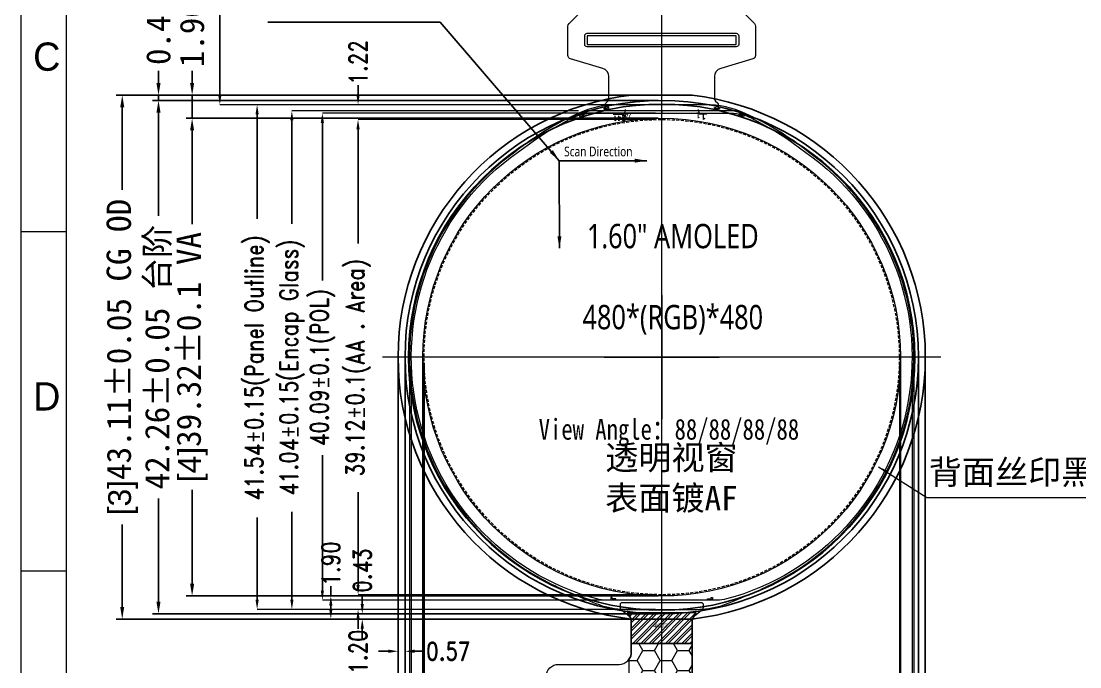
# Model space of a CAD drawing. Header units: millimetres. Extents: x 1134 to 2330, y -9 to 314.
# Drawn here: x 2043.1 to 2130.3, y 190.8 to 244 of the extents above; entities that cross this region are included whole.
import ezdxf
from ezdxf.lldxf.tags import DXFTag

# ---------------------------------------------------------------- set-up
doc = ezdxf.new("R2010")
doc.units = ezdxf.units.MM
doc.linetypes.add('HIDDEN', pattern=[0.375, 0.25, -0.125])
doc.layers.get('0').update_dxf_attribs({"lineweight": 5})
doc.layers.get('Defpoints').update_dxf_attribs({"lineweight": 5})
for name, color, linetype, lineweight in [('COF', 110, 'Continuous', 5), ('DIM', 3, 'Continuous', 5), ('Encap', 210, 'Continuous', 5), ('ITO', 2, 'Continuous', 5), ('POL', 202, 'Continuous', 5), ('TFPC', 50, 'Continuous', 5), ('图框', 7, 'Continuous', 5)]:
    doc.layers.add(name, color=color, linetype=linetype, lineweight=lineweight)
doc.layers.add('COVER LENS', color=6, linetype='Continuous')
doc.layers.add('EMI', color=5, linetype='Continuous')
doc.styles.add('RD', font='ROMAND.shx', dxfattribs={"width": 0.8})
doc.styles.get("Standard").update_dxf_attribs({"font": 'txt', "bigfont": 'gbcbig.shx'})
doc.styles.add('宋体', font='')
doc.styles.add('汉字', font='')
doc.styles.get('宋体').set_extended_font_data('SimSun')
doc.styles.get('汉字').set_extended_font_data('SimSun')
tags = doc.linetypes.add('CENTER', pattern=[0.6, 0.375, -0.075, 0.075, -0.075]).pattern_tags.tags
tags[10:11] = [DXFTag(74, 4), DXFTag(75, 0), DXFTag(340, '0'), DXFTag(46, 1.0), DXFTag(50, 0.0), DXFTag(44, 0.0), DXFTag(45, 0.0)]
tags[8:9] = [DXFTag(74, 4), DXFTag(75, 0), DXFTag(340, '0'), DXFTag(46, 1.0), DXFTag(50, 0.0), DXFTag(44, 0.0), DXFTag(45, 0.0)]
tags[6:7] = [DXFTag(74, 4), DXFTag(75, 0), DXFTag(340, '0'), DXFTag(46, 1.0), DXFTag(50, 0.0), DXFTag(44, 0.0), DXFTag(45, 0.0)]
tags[4:5] = [DXFTag(74, 4), DXFTag(75, 0), DXFTag(340, '0'), DXFTag(46, 1.0), DXFTag(50, 0.0), DXFTag(44, 0.0), DXFTag(45, 0.0)]
doc.dimstyles.new('DIM', dxfattribs={"dimtxt": 1.5, "dimasz": 0.8, "dimexe": 0, "dimexo": 0.5, "dimgap": 0.11, "dimtad": 0, "dimzin": 1, "dimdsep": 46, "dimtxsty": 'RD', "dimcen": 0, "dimclrd": 256, "dimclre": 256, "dimclrt": 256, "dimadec": 0, "dimazin": 0, "dimtm": 1e-09, "dimtfac": 1, "dimtofl": 0, "dimtmove": 0, "dimatfit": 3, "dimfxl": 1, "dimlwe": -1, "dimarcsym": 0})
doc.dimstyles.new('ZY', dxfattribs={"dimtxt": 2, "dimasz": 1, "dimexe": 0.5, "dimexo": 0.3, "dimgap": 0.3, "dimtad": 0, "dimzin": 1, "dimdsep": 46, "dimtxsty": '宋体', "dimcen": 2.5, "dimclrd": 256, "dimclre": 256, "dimclrt": 256, "dimadec": 0, "dimazin": 2, "dimtfac": 1, "dimtmove": 0, "dimatfit": 3, "dimfxl": 1, "dimarcsym": 0})

# ---------------------------------------------------------------- blocks, each defined once
blk = doc.blocks.new('*D219')
at = {"layer": 'Defpoints', "color": 0, "lineweight": 5, "transparency": 16777216}
for p in [(2076.283, 216.339), (2115.403, 216.339), (2076.283, 166.884)]:
    blk.add_point(p, dxfattribs=at)
at = {"layer": 'DIM', "transparency": 16777216}
for p, q in [((2076.283, 215.839), (2076.283, 166.884)), ((2115.403, 215.839), (2115.403, 166.884))]:
    blk.add_line(p, q, dxfattribs=at)
at = {"layer": 'DIM', "lineweight": -2, "transparency": 16777216}
for p, q in [((2077.083, 166.884), (2085.885, 166.884)), ((2114.603, 166.884), (2106.449, 166.884))]:
    blk.add_line(p, q, dxfattribs=at)
at = {"layer": 'DIM', "lineweight": 5, "transparency": 16777216}
for points in [[(2077.083, 167.017), (2077.083, 166.751), (2076.283, 166.884)], [(2114.603, 167.017), (2114.603, 166.751), (2115.403, 166.884)]]:
    blk.add_solid(points, dxfattribs=at)
at = {"layer": 'DIM', "lineweight": 5, "transparency": 16777216, "insert": (2096.167, 166.884), "char_height": 1.5, "attachment_point": 5, "style": 'RD'}
blk.add_mtext('\\A1;39.12±0.1(AA . Area）', dxfattribs=at)
blk = doc.blocks.new('*D220')
at = {"layer": 'Defpoints', "color": 0, "lineweight": 5, "transparency": 16777216}
for p in [(2075.083, 216.339), (2116.603, 216.339), (2075.083, 161.857)]:
    blk.add_point(p, dxfattribs=at)
at = {"layer": 'DIM', "transparency": 16777216}
for p, q in [((2075.083, 215.839), (2075.083, 161.857)), ((2116.603, 215.839), (2116.603, 161.857))]:
    blk.add_line(p, q, dxfattribs=at)
at = {"layer": 'DIM', "lineweight": -2, "transparency": 16777216}
for p, q in [((2075.883, 161.857), (2083.884, 161.857)), ((2115.803, 161.857), (2108.447, 161.857))]:
    blk.add_line(p, q, dxfattribs=at)
at = {"layer": 'DIM', "lineweight": 5, "transparency": 16777216}
for points in [[(2075.883, 161.99), (2075.883, 161.724), (2075.083, 161.857)], [(2115.803, 161.99), (2115.803, 161.724), (2116.603, 161.857)]]:
    blk.add_solid(points, dxfattribs=at)
at = {"layer": 'DIM', "lineweight": 5, "transparency": 16777216, "insert": (2096.166, 161.857), "char_height": 1.5, "attachment_point": 5, "style": 'RD'}
blk.add_mtext('\\A1;41.52±0.15(Panel Outline)', dxfattribs=at)
blk = doc.blocks.new('*D221')
at = {"layer": 'Defpoints', "color": 0, "lineweight": 5, "transparency": 16777216}
for p in [(2075.083, 216.339), (2076.283, 216.339), (2076.283, 166.884)]:
    blk.add_point(p, dxfattribs=at)
at = {"layer": 'DIM', "transparency": 16777216}
for p, q in [((2075.083, 215.839), (2075.083, 166.884)), ((2076.283, 215.839), (2076.283, 166.884))]:
    blk.add_line(p, q, dxfattribs=at)
at = {"layer": 'DIM', "lineweight": -2, "transparency": 16777216}
for p, q in [((2074.283, 166.884), (2073.483, 166.884)), ((2077.083, 166.884), (2077.883, 166.884))]:
    blk.add_line(p, q, dxfattribs=at)
at = {"layer": 'DIM', "lineweight": 5, "transparency": 16777216}
for points in [[(2074.283, 167.017), (2074.283, 166.751), (2075.083, 166.884)], [(2077.083, 167.017), (2077.083, 166.751), (2076.283, 166.884)]]:
    blk.add_solid(points, dxfattribs=at)
at = {"layer": 'DIM', "lineweight": 5, "transparency": 16777216, "insert": (2071.602, 166.884), "char_height": 1.5, "attachment_point": 5, "style": 'RD'}
blk.add_mtext('1.20', dxfattribs=at)
blk = doc.blocks.new('*D222')
at = {"layer": 'Defpoints', "color": 0, "lineweight": 5, "transparency": 16777216}
for p in [(2075.233, 216.339), (2116.453, 216.339), (2075.233, 164.269)]:
    blk.add_point(p, dxfattribs=at)
at = {"layer": 'DIM', "transparency": 16777216}
for p, q in [((2075.233, 215.839), (2075.233, 164.269)), ((2116.453, 215.839), (2116.453, 164.269))]:
    blk.add_line(p, q, dxfattribs=at)
at = {"layer": 'DIM', "lineweight": -2, "transparency": 16777216}
for p, q in [((2076.033, 164.269), (2089.122, 164.269)), ((2115.653, 164.269), (2103.513, 164.269))]:
    blk.add_line(p, q, dxfattribs=at)
at = {"layer": 'DIM', "lineweight": 5, "transparency": 16777216}
for points in [[(2076.033, 164.402), (2076.033, 164.136), (2075.233, 164.269)], [(2115.653, 164.402), (2115.653, 164.136), (2116.453, 164.269)]]:
    blk.add_solid(points, dxfattribs=at)
at = {"layer": 'DIM', "lineweight": 5, "transparency": 16777216, "insert": (2096.317, 164.269), "char_height": 1.5, "attachment_point": 5, "style": 'RD'}
blk.add_mtext('\\A1;41.22±0.1(POL)', dxfattribs=at)
blk = doc.blocks.new('*D223')
at = {"layer": 'Defpoints', "color": 0, "lineweight": 5, "transparency": 16777216}
for p in [(2059.471, 277.499), (2099.891, 277.499), (2095.849, 237.119)]:
    blk.add_point(p, dxfattribs=at)
at = {"layer": 'DIM', "transparency": 16777216}
for p, q in [((2099.391, 277.499), (2059.471, 277.499)), ((2095.349, 237.119), (2059.471, 237.119))]:
    blk.add_line(p, q, dxfattribs=at)
at = {"layer": 'DIM', "lineweight": -2, "transparency": 16777216}
for p, q in [((2059.471, 276.699), (2059.471, 261.369)), ((2059.471, 237.919), (2059.471, 251.949))]:
    blk.add_line(p, q, dxfattribs=at)
at = {"layer": 'DIM', "lineweight": 5, "transparency": 16777216}
for points in [[(2059.338, 276.699), (2059.605, 276.699), (2059.471, 277.499)], [(2059.338, 237.919), (2059.605, 237.919), (2059.471, 237.119)]]:
    blk.add_solid(points, dxfattribs=at)
at = {"layer": 'DIM', "lineweight": 5, "transparency": 16777216, "insert": (2059.471, 256.659), "char_height": 1.5, "attachment_point": 5, "rotation": 90, "style": 'RD'}
blk.add_mtext('\\A1;40.38±0.5', dxfattribs=at)
blk = doc.blocks.new('*D231')
at = {"layer": 'Defpoints', "color": 0, "lineweight": 5, "transparency": 16777216}
for p in [(2095.843, 237.119), (2062.54, 195.579), (2095.843, 195.579)]:
    blk.add_point(p, dxfattribs=at)
at = {"layer": 'DIM', "transparency": 16777216}
for p, q in [((2095.343, 237.119), (2062.54, 237.119)), ((2095.343, 195.579), (2062.54, 195.579))]:
    blk.add_line(p, q, dxfattribs=at)
at = {"layer": 'DIM', "lineweight": -2, "transparency": 16777216}
for p, q in [((2062.54, 236.319), (2062.54, 227.71)), ((2062.54, 196.379), (2062.54, 203.147))]:
    blk.add_line(p, q, dxfattribs=at)
at = {"layer": 'DIM', "lineweight": 5, "transparency": 16777216}
for points in [[(2062.406, 236.319), (2062.673, 236.319), (2062.54, 237.119)], [(2062.406, 196.379), (2062.673, 196.379), (2062.54, 195.579)]]:
    blk.add_solid(points, dxfattribs=at)
at = {"layer": 'DIM', "lineweight": 5, "transparency": 16777216, "insert": (2062.54, 215.428), "char_height": 1.5, "attachment_point": 5, "rotation": 90, "style": 'RD'}
blk.add_mtext('\\A1;41.54±0.15(Panel Outline)', dxfattribs=at)
blk = doc.blocks.new('*D232')
at = {"layer": 'Defpoints', "color": 0, "lineweight": 5, "transparency": 16777216}
for p in [(2065.4, 236.619), (2089.49, 236.619), (2095.843, 195.579)]:
    blk.add_point(p, dxfattribs=at)
at = {"layer": 'DIM', "transparency": 16777216}
for p, q in [((2088.99, 236.619), (2065.4, 236.619)), ((2095.343, 195.579), (2065.4, 195.579))]:
    blk.add_line(p, q, dxfattribs=at)
at = {"layer": 'DIM', "lineweight": -2, "transparency": 16777216}
for p, q in [((2065.4, 235.819), (2065.4, 227.313)), ((2065.4, 196.379), (2065.4, 203.607))]:
    blk.add_line(p, q, dxfattribs=at)
at = {"layer": 'DIM', "lineweight": 5, "transparency": 16777216}
for points in [[(2065.267, 235.819), (2065.534, 235.819), (2065.4, 236.619)], [(2065.267, 196.379), (2065.534, 196.379), (2065.4, 195.579)]]:
    blk.add_solid(points, dxfattribs=at)
at = {"layer": 'DIM', "lineweight": 5, "transparency": 16777216, "insert": (2065.4, 215.46), "char_height": 1.5, "attachment_point": 5, "rotation": 90, "style": 'RD'}
blk.add_mtext('\\A1;41.04±0.15(Encap Glass)', dxfattribs=at)
blk = doc.blocks.new('*D233')
at = {"layer": 'Defpoints', "color": 0, "lineweight": 5, "transparency": 16777216}
for p in [(2095.843, 196.779), (2070.848, 195.579), (2095.843, 195.579)]:
    blk.add_point(p, dxfattribs=at)
at = {"layer": 'DIM', "lineweight": -2, "transparency": 16777216}
for p, q in [((2070.848, 197.579), (2070.848, 198.379)), ((2070.848, 194.779), (2070.848, 193.979))]:
    blk.add_line(p, q, dxfattribs=at)
at = {"layer": 'DIM', "transparency": 16777216}
for p, q in [((2095.343, 196.779), (2070.848, 196.779)), ((2095.343, 195.579), (2070.848, 195.579))]:
    blk.add_line(p, q, dxfattribs=at)
at = {"layer": 'DIM', "lineweight": 5, "transparency": 16777216}
for points in [[(2070.715, 197.579), (2070.982, 197.579), (2070.848, 196.779)], [(2070.715, 194.779), (2070.982, 194.779), (2070.848, 195.579)]]:
    blk.add_solid(points, dxfattribs=at)
at = {"layer": 'DIM', "lineweight": 5, "transparency": 16777216, "insert": (2070.848, 192.097), "char_height": 1.5, "attachment_point": 5, "rotation": 90, "style": 'RD'}
blk.add_mtext('1.20', dxfattribs=at)
blk = doc.blocks.new('*D234')
at = {"layer": 'Defpoints', "color": 0, "lineweight": 5, "transparency": 16777216}
for p in [(2070.848, 235.899), (2095.843, 235.899), (2095.843, 196.779)]:
    blk.add_point(p, dxfattribs=at)
at = {"layer": 'DIM', "transparency": 16777216}
for p, q in [((2095.343, 235.899), (2070.848, 235.899)), ((2095.343, 196.779), (2070.848, 196.779))]:
    blk.add_line(p, q, dxfattribs=at)
at = {"layer": 'DIM', "lineweight": -2, "transparency": 16777216}
for p, q in [((2070.848, 235.099), (2070.848, 225.684)), ((2070.848, 197.579), (2070.848, 205.236))]:
    blk.add_line(p, q, dxfattribs=at)
at = {"layer": 'DIM', "lineweight": 5, "transparency": 16777216}
for points in [[(2070.715, 235.099), (2070.982, 235.099), (2070.848, 235.899)], [(2070.715, 197.579), (2070.982, 197.579), (2070.848, 196.779)]]:
    blk.add_solid(points, dxfattribs=at)
at = {"layer": 'DIM', "lineweight": 5, "transparency": 16777216, "insert": (2070.848, 215.46), "char_height": 1.5, "attachment_point": 5, "rotation": 90, "style": 'RD'}
blk.add_mtext('\\A1;39.12±0.1(AA . Area)', dxfattribs=at)
blk = doc.blocks.new('*D235')
at = {"layer": 'Defpoints', "color": 0, "lineweight": 5, "transparency": 16777216}
for p in [(2067.91, 236.419), (2095.843, 236.419), (2095.843, 196.329)]:
    blk.add_point(p, dxfattribs=at)
at = {"layer": 'DIM', "transparency": 16777216}
for p, q in [((2095.343, 236.419), (2067.91, 236.419)), ((2095.343, 196.329), (2067.91, 196.329))]:
    blk.add_line(p, q, dxfattribs=at)
at = {"layer": 'DIM', "lineweight": -2, "transparency": 16777216}
for p, q in [((2067.91, 235.619), (2067.91, 222.656)), ((2067.91, 197.129), (2067.91, 208.264))]:
    blk.add_line(p, q, dxfattribs=at)
at = {"layer": 'DIM', "lineweight": 5, "transparency": 16777216}
for points in [[(2067.777, 235.619), (2068.043, 235.619), (2067.91, 236.419)], [(2067.777, 197.129), (2068.043, 197.129), (2067.91, 196.329)]]:
    blk.add_solid(points, dxfattribs=at)
at = {"layer": 'DIM', "lineweight": 5, "transparency": 16777216, "insert": (2067.91, 215.46), "char_height": 1.5, "attachment_point": 5, "rotation": 90, "style": 'RD'}
blk.add_mtext('\\A1;40.09±0.1(POL)', dxfattribs=at)
blk = doc.blocks.new('*D236')
at = {"layer": 'Defpoints', "color": 0, "lineweight": 5, "transparency": 16777216}
for p in [(2070.848, 237.119), (2095.843, 237.119), (2095.843, 235.899)]:
    blk.add_point(p, dxfattribs=at)
at = {"layer": 'DIM', "lineweight": -2, "transparency": 16777216}
for p, q in [((2070.848, 237.919), (2070.848, 238.719)), ((2070.848, 235.099), (2070.848, 234.299))]:
    blk.add_line(p, q, dxfattribs=at)
at = {"layer": 'DIM', "transparency": 16777216}
for p, q in [((2095.343, 237.119), (2070.848, 237.119)), ((2095.343, 235.899), (2070.848, 235.899))]:
    blk.add_line(p, q, dxfattribs=at)
at = {"layer": 'DIM', "lineweight": 5, "transparency": 16777216}
for points in [[(2070.715, 237.919), (2070.982, 237.919), (2070.848, 237.119)], [(2070.715, 235.099), (2070.982, 235.099), (2070.848, 235.899)]]:
    blk.add_solid(points, dxfattribs=at)
at = {"layer": 'DIM', "lineweight": 5, "transparency": 16777216, "insert": (2070.848, 240.6), "char_height": 1.5, "attachment_point": 5, "rotation": 90, "style": 'RD'}
blk.add_mtext('1.22', dxfattribs=at)
blk = doc.blocks.new('R160GAM-012-S100-CVL-V02-A')
at = {"layer": 'COVER LENS'}
blk.add_lwpolyline([(1834.473, 216.839, 0.890724), (1834.473, 259.95), (1829.473, 259.95, 0.890724), (1829.473, 216.839)], format="xyb", close=True, dxfattribs=at)
for radius in [21.13, 20.83]:
    blk.add_circle((1831.973, 238.395), radius, dxfattribs=at)
at = {"layer": 'COVER LENS', "color": 1, "lineweight": 5}
blk.add_circle((1831.973, 238.395), 19.66, dxfattribs=at)
at = {"layer": 'Encap', "color": 1, "linetype": 'CENTER', "lineweight": 5}
blk.add_lwpolyline([(1831.973, 243.494), (1831.973, 233.295)], dxfattribs=at)
at = {"layer": 'Encap', "color": 1, "linetype": 'CENTER', "lineweight": 5, "ltscale": 0.5}
blk.add_lwpolyline([(1827.235, 238.395), (1836.712, 238.395)], dxfattribs=at)
blk = doc.blocks.new('*D252')
at = {"layer": 'Defpoints', "color": 0, "lineweight": 5, "transparency": 16777216}
for p in [(2095.843, 235.999), (2057.191, 196.679), (2095.843, 196.679)]:
    blk.add_point(p, dxfattribs=at)
at = {"layer": 'DIM', "lineweight": -2, "transparency": 16777216}
for p, q in [((2095.543, 235.999), (2056.691, 235.999)), ((2057.191, 234.999), (2057.191, 227.274)), ((2057.191, 197.679), (2057.191, 205.403)), ((2095.543, 196.679), (2056.691, 196.679))]:
    blk.add_line(p, q, dxfattribs=at)
at = {"layer": 'DIM', "lineweight": 5, "transparency": 16777216}
for points in [[(2057.024, 234.999), (2057.357, 234.999), (2057.191, 235.999)], [(2057.024, 197.679), (2057.357, 197.679), (2057.191, 196.679)]]:
    blk.add_solid(points, dxfattribs=at)
at = {"layer": 'DIM', "transparency": 16777216, "insert": (2057.191, 216.339), "char_height": 2, "attachment_point": 5, "rotation": 90, "style": '宋体'}
blk.add_mtext('{\\fArial|b0|i0|c0|p34;\\H0.9375x;\\C1;[4]\\fSimSun|b0|i0|c134|p2;\\H1.0667x;\\C256;39.32%%P0.1 VA}', dxfattribs=at)
blk = doc.blocks.new('*D253')
at = {"layer": 'Defpoints', "color": 0, "lineweight": 5, "transparency": 16777216}
for p in [(2094.24, 237.894), (2051.439, 194.783), (2094.06, 194.783)]:
    blk.add_point(p, dxfattribs=at)
at = {"layer": 'DIM', "lineweight": -2, "transparency": 16777216}
for p, q in [((2093.94, 237.894), (2050.939, 237.894)), ((2051.439, 236.894), (2051.439, 230.113)), ((2051.439, 195.783), (2051.439, 202.565)), ((2093.76, 194.783), (2050.939, 194.783))]:
    blk.add_line(p, q, dxfattribs=at)
at = {"layer": 'DIM', "lineweight": 5, "transparency": 16777216}
for points in [[(2051.272, 236.894), (2051.605, 236.894), (2051.439, 237.894)], [(2051.272, 195.783), (2051.605, 195.783), (2051.439, 194.783)]]:
    blk.add_solid(points, dxfattribs=at)
at = {"layer": 'DIM', "transparency": 16777216, "insert": (2051.439, 216.339), "char_height": 2, "attachment_point": 5, "rotation": 90, "style": '宋体'}
blk.add_mtext('{\\fArial|b0|i0|c0|p34;\\H0.9375x;\\C1;[3]\\A0;\\fSimSun|b0|i0|c134|p2;\\H1.0667x;\\C256;43.11%%P0.05 CG OD}', dxfattribs=at)
blk = doc.blocks.new('*D254')
at = {"layer": 'Defpoints', "color": 0, "lineweight": 5, "transparency": 16777216}
for p in [(2057.191, 237.894), (2094.24, 237.894), (2095.843, 235.999)]:
    blk.add_point(p, dxfattribs=at)
at = {"layer": 'DIM', "lineweight": -2, "transparency": 16777216}
for p, q in [((2057.191, 238.894), (2057.191, 239.894)), ((2093.94, 237.894), (2056.691, 237.894)), ((2057.191, 235.999), (2057.191, 237.894)), ((2095.543, 235.999), (2056.691, 235.999)), ((2057.191, 234.999), (2057.191, 233.999))]:
    blk.add_line(p, q, dxfattribs=at)
at = {"layer": 'DIM', "lineweight": 5, "transparency": 16777216}
for points in [[(2057.024, 238.894), (2057.357, 238.894), (2057.191, 237.894)], [(2057.024, 234.999), (2057.357, 234.999), (2057.191, 235.999)]]:
    blk.add_solid(points, dxfattribs=at)
at = {"layer": 'DIM', "transparency": 16777216, "insert": (2057.191, 246.323), "char_height": 2, "attachment_point": 5, "rotation": 90, "style": '宋体'}
blk.add_mtext('\\A1;1.90±0.1', dxfattribs=at)
blk = doc.blocks.new('*D255')
at = {"layer": 'Defpoints', "color": 0, "lineweight": 5, "transparency": 16777216}
for p in [(2076.183, 216.339), (2115.503, 216.339), (2115.503, 159.931)]:
    blk.add_point(p, dxfattribs=at)
at = {"layer": 'DIM', "lineweight": -2, "transparency": 16777216}
for p, q in [((2076.183, 216.039), (2076.183, 159.431)), ((2115.503, 216.039), (2115.503, 159.431)), ((2077.183, 159.931), (2084.908, 159.931)), ((2114.503, 159.931), (2106.779, 159.931))]:
    blk.add_line(p, q, dxfattribs=at)
at = {"layer": 'DIM', "lineweight": 5, "transparency": 16777216}
for points in [[(2077.183, 160.098), (2077.183, 159.765), (2076.183, 159.931)], [(2114.503, 160.098), (2114.503, 159.765), (2115.503, 159.931)]]:
    blk.add_solid(points, dxfattribs=at)
at = {"layer": 'DIM', "transparency": 16777216, "insert": (2095.843, 159.931), "char_height": 2, "attachment_point": 5, "style": '宋体'}
blk.add_mtext('{\\fArial|b0|i0|c0|p34;\\H0.9375x;\\C1;[2]\\fSimSun|b0|i0|c134|p2;\\H1.0667x;\\C256;39.32%%P0.1 VA}', dxfattribs=at)
blk = doc.blocks.new('*D256')
at = {"layer": 'Defpoints', "color": 0, "lineweight": 5, "transparency": 16777216}
for p in [(2074.143, 216.339), (2117.543, 216.339), (2117.543, 153.235)]:
    blk.add_point(p, dxfattribs=at)
at = {"layer": 'DIM', "lineweight": -2, "transparency": 16777216}
for p, q in [((2074.143, 216.039), (2074.143, 152.735)), ((2117.543, 216.039), (2117.543, 152.735)), ((2075.143, 153.235), (2082.07, 153.235)), ((2116.543, 153.235), (2109.617, 153.235))]:
    blk.add_line(p, q, dxfattribs=at)
at = {"layer": 'DIM', "lineweight": 5, "transparency": 16777216}
for points in [[(2075.143, 153.402), (2075.143, 153.068), (2074.143, 153.235)], [(2116.543, 153.402), (2116.543, 153.068), (2117.543, 153.235)]]:
    blk.add_solid(points, dxfattribs=at)
at = {"layer": 'DIM', "transparency": 16777216, "insert": (2095.843, 153.235), "char_height": 2, "attachment_point": 5, "style": '宋体'}
blk.add_mtext('{\\fArial|b0|i0|c0|p34;\\H0.9375x;\\C1;[1]\\A0;\\fSimSun|b0|i0|c134|p2;\\H1.0667x;\\C256;43.40%%P0.05 CG OD}', dxfattribs=at)
blk = doc.blocks.new('*D257')
at = {"layer": 'Defpoints', "color": 0, "lineweight": 5, "transparency": 16777216}
for p in [(2115.503, 216.339), (2117.543, 216.339), (2117.543, 159.931)]:
    blk.add_point(p, dxfattribs=at)
at = {"layer": 'DIM', "lineweight": -2, "transparency": 16777216}
for p, q in [((2115.503, 216.039), (2115.503, 159.431)), ((2117.543, 216.039), (2117.543, 159.431)), ((2114.503, 159.931), (2113.503, 159.931)), ((2115.503, 159.931), (2117.543, 159.931)), ((2118.543, 159.931), (2119.543, 159.931))]:
    blk.add_line(p, q, dxfattribs=at)
at = {"layer": 'DIM', "lineweight": 5, "transparency": 16777216}
for points in [[(2114.503, 160.098), (2114.503, 159.765), (2115.503, 159.931)], [(2118.543, 160.098), (2118.543, 159.765), (2117.543, 159.931)]]:
    blk.add_solid(points, dxfattribs=at)
at = {"layer": 'DIM', "transparency": 16777216, "insert": (2126.061, 159.931), "char_height": 2, "attachment_point": 5, "style": '宋体'}
blk.add_mtext('\\A1;2.04±0.1', dxfattribs=at)
blk = doc.blocks.new('*D258')
at = {"layer": 'Defpoints', "color": 0, "lineweight": 5, "transparency": 16777216}
for p in [(2074.713, 216.339), (2116.973, 216.339), (2116.973, 156.701)]:
    blk.add_point(p, dxfattribs=at)
at = {"layer": 'DIM', "lineweight": -2, "transparency": 16777216}
for p, q in [((2074.713, 216.039), (2074.713, 156.201)), ((2116.973, 216.039), (2116.973, 156.201)), ((2075.713, 156.701), (2084.214, 156.701)), ((2115.973, 156.701), (2107.473, 156.701))]:
    blk.add_line(p, q, dxfattribs=at)
at = {"layer": 'DIM', "lineweight": 5, "transparency": 16777216}
for points in [[(2075.713, 156.868), (2075.713, 156.534), (2074.713, 156.701)], [(2115.973, 156.868), (2115.973, 156.534), (2116.973, 156.701)]]:
    blk.add_solid(points, dxfattribs=at)
at = {"layer": 'DIM', "transparency": 16777216, "insert": (2095.843, 156.701), "char_height": 2, "attachment_point": 5, "style": '宋体'}
blk.add_mtext('\\A1;42.26±0.05 台阶', dxfattribs=at)
blk = doc.blocks.new('*D259')
at = {"layer": 'Defpoints', "color": 0, "lineweight": 5, "transparency": 16777216}
for p in [(2054.422, 237.469), (2095.843, 237.469), (2095.843, 195.209)]:
    blk.add_point(p, dxfattribs=at)
at = {"layer": 'DIM', "lineweight": -2, "transparency": 16777216}
for p, q in [((2095.543, 237.469), (2053.922, 237.469)), ((2054.422, 236.469), (2054.422, 227.968)), ((2054.422, 196.209), (2054.422, 204.709)), ((2095.543, 195.209), (2053.922, 195.209))]:
    blk.add_line(p, q, dxfattribs=at)
at = {"layer": 'DIM', "lineweight": 5, "transparency": 16777216}
for points in [[(2054.255, 236.469), (2054.589, 236.469), (2054.422, 237.469)], [(2054.255, 196.209), (2054.589, 196.209), (2054.422, 195.209)]]:
    blk.add_solid(points, dxfattribs=at)
at = {"layer": 'DIM', "transparency": 16777216, "insert": (2054.422, 216.339), "char_height": 2, "attachment_point": 5, "rotation": 90, "style": '宋体'}
blk.add_mtext('\\A1;42.26±0.05 台阶', dxfattribs=at)
blk = doc.blocks.new('*D260')
at = {"layer": 'Defpoints', "color": 0, "lineweight": 5, "transparency": 16777216}
for p in [(2116.973, 216.339), (2117.543, 216.339), (2117.543, 156.701)]:
    blk.add_point(p, dxfattribs=at)
at = {"layer": 'DIM', "lineweight": -2, "transparency": 16777216}
for p, q in [((2116.973, 216.039), (2116.973, 156.201)), ((2117.543, 216.039), (2117.543, 156.201)), ((2115.973, 156.701), (2114.973, 156.701)), ((2116.973, 156.701), (2117.543, 156.701)), ((2118.543, 156.701), (2119.543, 156.701))]:
    blk.add_line(p, q, dxfattribs=at)
at = {"layer": 'DIM', "lineweight": 5, "transparency": 16777216}
for points in [[(2115.973, 156.868), (2115.973, 156.534), (2116.973, 156.701)], [(2118.543, 156.868), (2118.543, 156.534), (2117.543, 156.701)]]:
    blk.add_solid(points, dxfattribs=at)
at = {"layer": 'DIM', "transparency": 16777216, "insert": (2126.838, 156.701), "char_height": 2, "attachment_point": 5, "style": '宋体'}
blk.add_mtext('\\A1;0.57±0.05', dxfattribs=at)
blk = doc.blocks.new('*D261')
at = {"layer": 'Defpoints', "color": 0, "lineweight": 5, "transparency": 16777216}
for p in [(2054.422, 237.894), (2094.24, 237.894), (2095.843, 237.469)]:
    blk.add_point(p, dxfattribs=at)
at = {"layer": 'DIM', "lineweight": -2, "transparency": 16777216}
for p, q in [((2054.422, 238.894), (2054.422, 239.894)), ((2093.94, 237.894), (2053.922, 237.894)), ((2095.543, 237.469), (2053.922, 237.469)), ((2054.422, 237.469), (2054.422, 237.894)), ((2054.422, 236.469), (2054.422, 235.469))]:
    blk.add_line(p, q, dxfattribs=at)
at = {"layer": 'DIM', "lineweight": 5, "transparency": 16777216}
for points in [[(2054.255, 238.894), (2054.589, 238.894), (2054.422, 237.894)], [(2054.255, 236.469), (2054.589, 236.469), (2054.422, 237.469)]]:
    blk.add_solid(points, dxfattribs=at)
at = {"layer": 'DIM', "transparency": 16777216, "insert": (2054.422, 247.189), "char_height": 2, "attachment_point": 5, "rotation": 90, "style": '宋体'}
blk.add_mtext('\\A1;0.43±0.05', dxfattribs=at)
blk = doc.blocks.new('*D262')
at = {"layer": 'Defpoints', "color": 0, "lineweight": 5, "transparency": 16777216}
for p in [(2068.61, 196.679), (2095.843, 196.679), (2094.463, 194.783)]:
    blk.add_point(p, dxfattribs=at)
at = {"layer": 'DIM', "lineweight": -2, "transparency": 16777216}
for p, q in [((2068.61, 196.679), (2068.61, 197.479)), ((2068.61, 195.583), (2068.61, 195.879))]:
    blk.add_line(p, q, dxfattribs=at)
at = {"layer": 'DIM', "transparency": 16777216}
for p, q in [((2095.343, 196.679), (2068.61, 196.679)), ((2093.963, 194.783), (2068.61, 194.783))]:
    blk.add_line(p, q, dxfattribs=at)
at = {"layer": 'DIM', "lineweight": 5, "transparency": 16777216}
for points in [[(2068.477, 195.879), (2068.743, 195.879), (2068.61, 196.679)], [(2068.477, 195.583), (2068.743, 195.583), (2068.61, 194.783)]]:
    blk.add_solid(points, dxfattribs=at)
at = {"layer": 'DIM', "lineweight": 5, "transparency": 16777216, "insert": (2068.61, 199.36), "char_height": 1.5, "attachment_point": 5, "rotation": 90, "style": 'RD'}
blk.add_mtext('1.90', dxfattribs=at)
blk = doc.blocks.new('*D263')
at = {"layer": 'Defpoints', "color": 0, "lineweight": 5, "transparency": 16777216}
for p in [(2071.195, 195.209), (2095.843, 195.209), (2095.383, 194.783)]:
    blk.add_point(p, dxfattribs=at)
at = {"layer": 'DIM', "lineweight": -2, "transparency": 16777216}
for p, q in [((2071.195, 196.009), (2071.195, 196.809)), ((2071.195, 193.983), (2071.195, 193.183))]:
    blk.add_line(p, q, dxfattribs=at)
at = {"layer": 'DIM', "transparency": 16777216}
for p, q in [((2095.343, 195.209), (2071.195, 195.209)), ((2094.883, 194.783), (2071.195, 194.783))]:
    blk.add_line(p, q, dxfattribs=at)
at = {"layer": 'DIM', "lineweight": 5, "transparency": 16777216}
for points in [[(2071.061, 196.009), (2071.328, 196.009), (2071.195, 195.209)], [(2071.061, 193.983), (2071.328, 193.983), (2071.195, 194.783)]]:
    blk.add_solid(points, dxfattribs=at)
at = {"layer": 'DIM', "lineweight": 5, "transparency": 16777216, "insert": (2071.195, 198.776), "char_height": 1.5, "attachment_point": 5, "rotation": 90, "style": 'RD'}
blk.add_mtext('0.43', dxfattribs=at)
blk = doc.blocks.new('*D264')
at = {"layer": 'Defpoints', "color": 0, "lineweight": 5, "transparency": 16777216}
for p in [(2074.143, 216.339), (2076.183, 216.339), (2076.183, 189.12)]:
    blk.add_point(p, dxfattribs=at)
at = {"layer": 'DIM', "transparency": 16777216}
for p, q in [((2074.143, 215.839), (2074.143, 189.12)), ((2076.183, 215.839), (2076.183, 189.12))]:
    blk.add_line(p, q, dxfattribs=at)
at = {"layer": 'DIM', "lineweight": -2, "transparency": 16777216}
for p, q in [((2074.943, 189.12), (2075.383, 189.12)), ((2076.183, 189.12), (2076.983, 189.12))]:
    blk.add_line(p, q, dxfattribs=at)
at = {"layer": 'DIM', "lineweight": 5, "transparency": 16777216}
for points in [[(2074.943, 189.253), (2074.943, 188.986), (2074.143, 189.12)], [(2075.383, 189.253), (2075.383, 188.986), (2076.183, 189.12)]]:
    blk.add_solid(points, dxfattribs=at)
at = {"layer": 'DIM', "lineweight": 5, "transparency": 16777216, "insert": (2078.979, 189.12), "char_height": 1.5, "attachment_point": 5, "style": 'RD'}
blk.add_mtext('2.04', dxfattribs=at)
blk = doc.blocks.new('*D265')
at = {"layer": 'Defpoints', "color": 0, "lineweight": 5, "transparency": 16777216}
for p in [(2074.143, 216.339), (2074.713, 216.339), (2074.713, 192.129)]:
    blk.add_point(p, dxfattribs=at)
at = {"layer": 'DIM', "transparency": 16777216}
for p, q in [((2074.143, 215.839), (2074.143, 192.129)), ((2074.713, 215.839), (2074.713, 192.129))]:
    blk.add_line(p, q, dxfattribs=at)
at = {"layer": 'DIM', "lineweight": -2, "transparency": 16777216}
for p, q in [((2073.343, 192.129), (2072.543, 192.129)), ((2075.513, 192.129), (2076.313, 192.129))]:
    blk.add_line(p, q, dxfattribs=at)
at = {"layer": 'DIM', "lineweight": 5, "transparency": 16777216}
for points in [[(2073.343, 192.263), (2073.343, 191.996), (2074.143, 192.129)], [(2075.513, 192.263), (2075.513, 191.996), (2074.713, 192.129)]]:
    blk.add_solid(points, dxfattribs=at)
at = {"layer": 'DIM', "lineweight": 5, "transparency": 16777216, "insert": (2078.28, 192.129), "char_height": 1.5, "attachment_point": 5, "style": 'RD'}
blk.add_mtext('0.57', dxfattribs=at)

msp = doc.modelspace()

# ---------------------------------------------------------------- hatches: boundary and pattern name
at = {"lineweight": 5}
h = msp.add_hatch(dxfattribs=at)
h.set_pattern_fill('ANSI32', color=251, scale=0.05)
h.set_pattern_definition([(45, (581.25087, 0), (-0.3367596, 0.3367596), []), (45, (581.47537, 0), (-0.3367596, 0.3367596), [])])
edge = h.paths.add_edge_path()
edge.add_line((2093.343, 192.779), (2098.343, 192.779))
edge.add_line((2098.343, 192.779), (2098.343, 194.515))
edge.add_arc((2099.343, 194.515), 1, 135, 180, ccw=False)
edge.add_line((2098.636, 195.222), (2098.693, 195.279))
edge.add_line((2098.693, 195.279), (2092.993, 195.279))
edge.add_line((2092.993, 195.279), (2093.05, 195.222))
edge.add_arc((2092.343, 194.515), 1, 0, 45, ccw=False)
edge.add_line((2093.343, 194.515), (2093.343, 192.779))
at = {"layer": 'EMI', "lineweight": 5}
h = msp.add_hatch(dxfattribs=at)
h.set_pattern_fill('HONEY', color=5, scale=0.3)
h.set_pattern_definition([(0, (581.2509, 0), (1.42875, 0.824889), [0.9525, -1.905]), (120, (581.2509, 0), (-1.42874983, 0.8248893), [0.9525, -1.905]), (60, (581.2509, 0), (1.7e-07, 1.6497783), [-1.905, 0.9525])])
h.paths.add_polyline_path([(2098.343, 192.779), (2093.343, 192.779), (2093.343, 192.05, -0.162567), (2093.143, 191.449), (2093.143, 184.05), (2093.343, 184.05, -0.414214), (2095.343, 182.05), (2095.343, 176.419, 0.414214), (2102.343, 169.419), (2104.963, 169.419), (2104.963, 172.419), (2102.343, 172.419, -0.414214), (2098.343, 176.419)])

# ---------------------------------------------------------------- linework, layer by layer
at = {"color": 251, "lineweight": 5}
msp.add_lwpolyline([(2093.343, 192.779), (2098.343, 192.779), (2098.343, 194.515, -0.198912), (2098.636, 195.222), (2098.693, 195.279), (2092.993, 195.279), (2093.05, 195.222, -0.198912), (2093.343, 194.515)], format="xyb", close=True, dxfattribs=at)
at = {"layer": 'COF', "color": 4}
msp.add_lwpolyline([(2101.786, 245.483), (2103.47, 243.799, -0.198912), (2103.558, 243.587), (2103.558, 241.168, -0.333417), (2103.342, 240.88), (2100.697, 240.109, 0.333417), (2100.193, 239.437), (2100.193, 237.57, 0.226485), (2100.268, 237.415), (2100.429, 237.284, -0.226485), (2100.503, 237.129), (2100.503, 236.819, -0.414214), (2100.303, 236.619), (2091.283, 236.619, -0.414214), (2091.183, 236.719), (2091.183, 237.129, -0.226485), (2091.258, 237.284), (2091.419, 237.415, 0.226485), (2091.493, 237.57), (2091.493, 239.437, 0.333417), (2090.989, 240.109), (2088.344, 240.88, -0.333417), (2088.128, 241.168), (2088.128, 243.587, -0.198912), (2088.216, 243.799), (2089.9, 245.483, 0.198912)], format="xyb", dxfattribs=at)
at = {"layer": 'COF', "color": 6}
msp.add_lwpolyline([(2089.706, 241.88, -0.414214), (2089.506, 242.08), (2089.506, 242.794, -0.414214), (2089.706, 242.994), (2101.98, 242.994, -0.414214), (2102.18, 242.794), (2102.18, 242.08, -0.414214), (2101.98, 241.88)], format="xyb", close=True, dxfattribs=at)
at = {"layer": 'COF', "color": 1}
msp.add_lwpolyline([(2101.98, 242.08), (2101.98, 242.794), (2089.706, 242.794), (2089.706, 242.08)], close=True, dxfattribs=at)
at = {"layer": 'EMI', "color": 5, "lineweight": 5}
msp.add_lwpolyline([(2102.343, 169.419), (2104.963, 169.419), (2104.963, 172.419), (2102.343, 172.419, -0.414214), (2098.343, 176.419), (2098.343, 192.779), (2093.343, 192.779), (2093.343, 192.05, -0.162567), (2093.143, 191.449), (2093.143, 184.05)], format="xyb", dxfattribs=at)
at = {"layer": 'ITO', "color": 1, "linetype": 'CENTER', "lineweight": 0, "ltscale": 3}
for points in [[(2095.843, 186.336), (2095.843, 246.342)], [(2118.83, 216.339), (2072.856, 216.339)]]:
    msp.add_lwpolyline(points, dxfattribs=at)
at = {"layer": 'ITO', "lineweight": 5}
msp.add_lwpolyline([(2083.753, 233.215, 0.568636), (2086.78, 197.662, 0.02781), (2090.949, 195.867, 0.063513), (2093.007, 195.579), (2098.68, 195.579, 0.063513), (2100.737, 195.867, 0.02781), (2104.906, 197.662, 0.568636), (2107.934, 233.215, 0.061335), (2102.721, 236.403, 0.106989), (2099.412, 237.119), (2092.274, 237.119, 0.106989), (2088.966, 236.403, 0.061335)], format="xyb", close=True, dxfattribs=at)
for points in [[(2089.101, 236.12), (2089.472, 236.27), (2089.427, 236.381), (2089.056, 236.231)], [(2091.493, 236.739), (2091.493, 236.889), (2091.393, 236.889), (2091.393, 236.839), (2091.093, 236.839), (2091.093, 236.739)], [(2100.193, 236.739), (2100.193, 236.889), (2100.293, 236.889), (2100.293, 236.839), (2100.593, 236.839), (2100.593, 236.739)], [(2102.586, 236.12), (2102.215, 236.27), (2102.26, 236.381), (2102.631, 236.231)], [(2091.668, 196.554), (2091.668, 196.454), (2091.668, 196.354), (2092.068, 196.354), (2092.068, 196.454), (2091.768, 196.454), (2091.768, 196.554)], [(2100.018, 196.554), (2100.018, 196.454), (2100.018, 196.354), (2099.618, 196.354), (2099.618, 196.454), (2099.918, 196.454), (2099.918, 196.554)]]:
    msp.add_lwpolyline(points, close=True, dxfattribs=at)
for points in [[(2102.196, 236.619), (2089.49, 236.619)], [(2092.843, 236.719), (2092.747, 236.306), (2091.836, 236.306)], [(2098.843, 236.719), (2098.94, 236.371), (2098.94, 236.371), (2099.555, 236.371)]]:
    msp.add_lwpolyline(points, dxfattribs=at)
at = {"layer": 'ITO', "color": 1, "linetype": 'HIDDEN', "lineweight": 5}
msp.add_circle((2095.843, 216.339), 19.56, dxfattribs=at)
at = {"layer": 'POL', "lineweight": 5}
msp.add_lwpolyline([(2083.973, 233.187), (2085.557, 234.335), (2086.369, 234.868), (2088.231, 235.91, -0.128204), (2090.184, 236.419), (2101.502, 236.419, -0.128204), (2103.455, 235.91), (2105.317, 234.868), (2106.13, 234.335), (2107.714, 233.187, -0.63605), (2101.177, 196.431, -0.065541), (2100.401, 196.329), (2091.286, 196.329, -0.065541), (2090.509, 196.431, -0.63605), (2083.973, 233.187)], format="xyb", dxfattribs=at)
msp.add_lwpolyline([(2095.843, 236.619), (2095.843, 236.419)], dxfattribs=at)
at = {"layer": 'TFPC', "lineweight": 5}
msp.add_lwpolyline([(2086.343, 190.05, -0.414214), (2087.343, 191.05), (2092.343, 191.05, 0.414214), (2093.343, 192.05), (2093.343, 194.63, 0.230577), (2093.152, 195.024), (2092.558, 195.488, -0.230577), (2092.443, 195.724), (2092.443, 196.029, -0.414214), (2092.543, 196.129), (2099.143, 196.129, -0.414214), (2099.243, 196.029), (2099.243, 195.724, -0.230577), (2099.128, 195.488), (2098.535, 195.024, 0.230577), (2098.343, 194.63), (2098.343, 176.419, 0.414214)], format="xyb", dxfattribs=at)
at = {"layer": '图框', "color": 7, "linetype": 'ByBlock', "lineweight": 5, "ltscale": 0.55}
for p, q in [((2046.844, 114.939), (2046.844, 310.478)), ((2043.119, 226.675), (2046.844, 226.675)), ((2043.119, 198.741), (2046.844, 198.741))]:
    msp.add_line(p, q, dxfattribs=at)
msp.add_lwpolyline([(2043.119, 314.203), (2329.87, 314.203), (2329.87, 111.214), (2043.119, 111.214)], close=True, dxfattribs=at)

# ---------------------------------------------------------------- block references
at = {"layer": 'DIM', "lineweight": 5}
msp.add_blockref('R160GAM-012-S100-CVL-V02-A', (263.87, -22.056), dxfattribs=at)

# ---------------------------------------------------------------- texts
at = {"color": 152, "ltscale": 0.2, "true_color": 0x2776bb, "insert": (2096.756, 222.747), "char_height": 2, "width": 22.55847, "attachment_point": 5, "style": 'RD'}
msp.add_mtext('{\\fMicrosoft YaHei|b0|i0|c134|p34;\\C1;1.60" AMOLED\\P\\P480*(R\\C3;G\\C5;B\\C1;)*480}', dxfattribs=at)
at = {"color": 1, "lineweight": 5, "insert": (2085.716, 211.258), "char_height": 1.712501, "width": 23.90017, "attachment_point": 1, "style": 'RD'}
msp.add_mtext('{\\fSimSun|b0|i0|c0|p2;View Angle\\fSimSun|b0|i0|c134|p2;：\\fSimSun|b0|i0|c0|p2;8\\fSimSun|b0|i0|c134|p2;8\\fSimSun|b0|i0|c0|p2;/8\\fSimSun|b0|i0|c134|p2;8\\fSimSun|b0|i0|c0|p2;/8\\fSimSun|b0|i0|c134|p2;8\\fSimSun|b0|i0|c0|p2;/8\\fSimSun|b0|i0|c134|p2;8}', dxfattribs=at)
at = {"color": 251, "lineweight": 5, "insert": (2095.123, 194.381), "char_height": 0.3, "width": 4.48888, "attachment_point": 1, "style": '汉字'}
msp.add_mtext('{\\fMicrosoft YaHei|b0|i0|c134|p34;单层区}', dxfattribs=at)
at = {"layer": 'COF', "color": 1, "lineweight": 5, "char_height": 0.5, "width": 8.36066, "attachment_point": 3, "rotation": 180, "style": 'RD'}
for s, insert in [('{\\fSimSun|b0|i0|c134|p2;241}', (2092.459, 235.983)), ('{\\fSimSun|b0|i0|c134|p2;1}', (2098.691, 235.983))]:
    msp.add_mtext(s, dxfattribs=dict(at, insert=insert))
at = {"layer": 'DIM', "lineweight": 5, "char_height": 2}
for s, insert, width, attachment_point in [('{\\fSimSun|b0|i0|c134|p2;透明视窗\\P表面镀AF}', (2091.19, 209.076), 17.06617, 1), ('{\\fSimSun|b0|i0|c134|p2;背面丝印黑色}', (2126.004, 206.762), 33.76189, 5)]:
    msp.add_mtext(s, dxfattribs=dict(at, insert=insert, width=width, attachment_point=attachment_point))
at = {"layer": 'Encap', "color": 1, "lineweight": 5, "insert": (2087.812, 233.665), "char_height": 0.8, "width": 6.03825, "attachment_point": 1, "style": 'RD'}
msp.add_mtext('{\\fMicrosoft YaHei|b0|i0|c134|p34;Scan Direction}', dxfattribs=at)
at = {"layer": 'ITO', "lineweight": 5}
for s, height, p in [('241', 0.4009, (2092.883, 236.195)), ('1', 0.401, (2099.486, 236.298))]:
    msp.add_text(s, height=height, rotation=180, dxfattribs=at).set_placement(p)
at = {"layer": '图框', "color": 7, "linetype": 'ByBlock', "lineweight": 5, "ltscale": 0.55, "char_height": 2.32786, "width": 3.96258, "attachment_point": 7}
for s, insert in [('{\\f\uffd0ￂﾼﾚￃ\ufff7\ufff3w|b0|i0|c134|p54;C}', (2044.101, 239.876)), ('{\\f\uffd0ￂﾼﾚￃ\ufff7\ufff3w|b0|i0|c134|p54;D}', (2044.101, 211.946))]:
    msp.add_mtext(s, dxfattribs=dict(at, insert=insert))

# ---------------------------------------------------------------- dimensions: what is measured, and where the dimension line sits
at = {"layer": 'DIM', "lineweight": 5}
for base, p1, p2, angle, override, picture, middle in [((2059.471, 277.499), (2095.849, 237.119), (2099.891, 277.499), 270, {"dimtxt": 1.5, "dimgap": 0.11, "dimtol": 1, "dimlim": 0, "dimtp": 0.5, "dimtm": 0.5, "dimtfac": 1, "dimtdec": 3, "dimfxl": 0.8, "dimtolj": 1, "dimarcsym": 1}, '*D223', (2059.471, 256.659)), ((2076.283, 166.884), (2075.083, 216.339), (2076.283, 216.339), 180, {"dimtxt": 1.5, "dimfxl": 0.8, "dimarcsym": 1}, '*D221', (2071.602, 166.884)), ((2070.848, 195.579), (2095.843, 196.779), (2095.843, 195.579), 270, {"dimtxt": 1.5, "dimfxl": 0.8, "dimarcsym": 1}, '*D233', (2070.848, 192.097))]:
    dim = msp.add_linear_dim(base=base, p1=p1, p2=p2, angle=angle, dimstyle='DIM', override=override, dxfattribs=at)
    dim.commit()
    dim.dimension.update_dxf_attribs({"geometry": picture, "text_midpoint": middle, "dimtype": 160})
at = {"layer": 'DIM'}
for base, p1, override, picture, middle in [((2054.422, 237.8943), (2095.8433, 237.4688), {"dimtol": 1, "dimtp": 0.05, "dimtm": 0.05, "dimtdec": 3, "dimtolj": 1}, '*D261', (2054.422, 247.1887)), ((2057.1906, 237.8943), (2095.8433, 235.9988), {"dimtol": 1, "dimtp": 0.1, "dimtm": 0.1, "dimtdec": 3, "dimtolj": 1}, '*D254', (2057.1906, 246.3228))]:
    dim = msp.add_linear_dim(base=base, p1=p1, p2=(2094.2401, 237.8943), angle=90, dimstyle='ZY', override=override, dxfattribs=at)
    dim.commit()
    dim.dimension.update_dxf_attribs({"geometry": picture, "text_midpoint": middle})
at = {"layer": 'DIM', "lineweight": 5}
for base, p1, p2, angle, override, picture, middle in [((2070.848, 237.119), (2095.843, 235.899), (2095.843, 237.119), 270, {"dimtxt": 1.5, "dimfxl": 0.8, "dimarcsym": 1}, '*D236', (2070.848, 240.6)), ((2068.61, 196.679), (2094.463, 194.783), (2095.843, 196.679), 90, {"dimfxl": 1.25}, '*D262', (2068.61, 199.36)), ((2071.195, 195.209), (2095.383, 194.783), (2095.843, 195.209), 90, {"dimfxl": 1.25}, '*D263', (2071.195, 198.776))]:
    dim = msp.add_linear_dim(base=base, p1=p1, p2=p2, angle=angle, dimstyle='DIM', override=override, dxfattribs=at)
    dim.commit()
    dim.dimension.update_dxf_attribs({"geometry": picture, "text_midpoint": middle})
at = {"layer": 'DIM'}
dim = msp.add_linear_dim(base=(2051.439, 194.783), p1=(2094.24, 237.894), p2=(2094.06, 194.783), angle=90, text='{\\fArial|b0|i0|c0|p34;\\H0.9375x;\\C1;[3]\\A0;\\fSimSun|b0|i0|c134|p2;\\H1.0667x;\\C256;<>%%P0.05 CG OD}', dimstyle='ZY', dxfattribs=at)
dim.commit()
dim.dimension.update_dxf_attribs({"geometry": '*D253', "text_midpoint": (2051.439, 216.339)})
dim = msp.add_linear_dim(base=(2054.422, 237.469), p1=(2095.843, 195.209), p2=(2095.843, 237.469), angle=90, text='<> 台阶', dimstyle='ZY', override={"dimgap": 0.3, "dimtol": 1, "dimlim": 0, "dimtp": 0.05, "dimtm": 0.05, "dimtfac": 1, "dimtdec": 3, "dimtolj": 1}, dxfattribs=at)
dim.commit()
dim.dimension.update_dxf_attribs({"geometry": '*D259', "text_midpoint": (2054.422, 216.339)})
at = {"layer": 'DIM', "lineweight": 5}
for base, p1, p2, angle, text, override, picture, middle in [((2062.54, 195.579), (2095.843, 237.119), (2095.843, 195.579), 270, '<>(Panel Outline)', {"dimtxt": 1.5, "dimtol": 1, "dimtp": 0.15, "dimtm": 0.15, "dimtdec": 3, "dimfxl": 0.8, "dimtolj": 1, "dimarcsym": 1}, '*D231', (2062.54, 215.428)), ((2065.4, 236.619), (2095.843, 195.579), (2089.49, 236.619), 270, '<>(Encap Glass)', {"dimtxt": 1.5, "dimtol": 1, "dimtp": 0.15, "dimtm": 0.15, "dimtdec": 3, "dimfxl": 0.8, "dimtolj": 1, "dimarcsym": 1}, '*D232', (2065.4, 215.46)), ((2067.91, 236.419), (2095.843, 196.329), (2095.843, 236.419), 270, '<>(POL)', {"dimtxt": 1.5, "dimtol": 1, "dimtp": 0.1, "dimtm": 0.1, "dimtdec": 3, "dimfxl": 0.8, "dimtolj": 1, "dimarcsym": 1}, '*D235', (2067.91, 215.46)), ((2070.848, 235.899), (2095.843, 196.779), (2095.843, 235.899), 270, '<>(AA . Area)', {"dimtxt": 1.5, "dimtol": 1, "dimtp": 0.1, "dimtm": 0.1, "dimtdec": 3, "dimfxl": 0.8, "dimtolj": 1, "dimarcsym": 1}, '*D234', (2070.848, 215.46)), ((2075.083, 161.857), (2116.603, 216.339), (2075.083, 216.339), 180, '<>(Panel Outline)', {"dimtxt": 1.5, "dimtol": 1, "dimtp": 0.15, "dimtm": 0.15, "dimtdec": 3, "dimfxl": 0.8, "dimtolj": 1, "dimarcsym": 1}, '*D220', (2096.166, 161.857)), ((2075.233, 164.269), (2116.453, 216.339), (2075.233, 216.339), 180, '<>(POL)', {"dimtxt": 1.5, "dimtol": 1, "dimtp": 0.1, "dimtm": 0.1, "dimtdec": 3, "dimfxl": 0.8, "dimtolj": 1, "dimarcsym": 1}, '*D222', (2096.317, 164.269)), ((2076.283, 166.884), (2115.403, 216.339), (2076.283, 216.339), 180, '<>(AA . Area）', {"dimtxt": 1.5, "dimtol": 1, "dimtp": 0.1, "dimtm": 0.1, "dimtdec": 3, "dimfxl": 0.8, "dimtolj": 1, "dimarcsym": 1}, '*D219', (2096.167, 166.884))]:
    dim = msp.add_linear_dim(base=base, p1=p1, p2=p2, angle=angle, text=text, dimstyle='DIM', override=override, dxfattribs=at)
    dim.commit()
    dim.dimension.update_dxf_attribs({"geometry": picture, "text_midpoint": middle, "dimtype": 160})
at = {"layer": 'DIM'}
dim = msp.add_linear_dim(base=(2057.191, 196.679), p1=(2095.843, 235.999), p2=(2095.843, 196.679), angle=90, text='{\\fArial|b0|i0|c0|p34;\\H0.9375x;\\C1;[4]\\fSimSun|b0|i0|c134|p2;\\H1.0667x;\\C256;<>%%P0.1 VA}', dimstyle='ZY', dxfattribs=at)
dim.commit()
dim.dimension.update_dxf_attribs({"geometry": '*D252', "text_midpoint": (2057.191, 216.339), "dimtype": 160})
at = {"layer": 'DIM', "lineweight": 5}
for base, p2, picture, middle in [((2074.713, 192.129), (2074.713, 216.339), '*D265', (2078.28, 192.129)), ((2076.183, 189.12), (2076.183, 216.339), '*D264', (2078.979, 189.12))]:
    dim = msp.add_linear_dim(base=base, p1=(2074.143, 216.339), p2=p2, dimstyle='DIM', override={"dimfxl": 1.25}, dxfattribs=at)
    dim.commit()
    dim.dimension.update_dxf_attribs({"geometry": picture, "text_midpoint": middle})
at = {"layer": 'DIM'}
for base, p1, p2, text, picture, middle in [((2117.543, 153.235), (2074.143, 216.339), (2117.543, 216.339), '{\\fArial|b0|i0|c0|p34;\\H0.9375x;\\C1;[1]\\A0;\\fSimSun|b0|i0|c134|p2;\\H1.0667x;\\C256;<>%%P0.05 CG OD}', '*D256', (2095.843, 153.235)), ((2115.503, 159.931), (2076.183, 216.339), (2115.503, 216.339), '{\\fArial|b0|i0|c0|p34;\\H0.9375x;\\C1;[2]\\fSimSun|b0|i0|c134|p2;\\H1.0667x;\\C256;<>%%P0.1 VA}', '*D255', (2095.843, 159.931))]:
    dim = msp.add_linear_dim(base=base, p1=p1, p2=p2, text=text, dimstyle='ZY', dxfattribs=at)
    dim.commit()
    dim.dimension.update_dxf_attribs({"geometry": picture, "text_midpoint": middle})
dim = msp.add_linear_dim(base=(2116.973, 156.701), p1=(2074.713, 216.339), p2=(2116.973, 216.339), text='<> 台阶', dimstyle='ZY', override={"dimtol": 1, "dimtp": 0.05, "dimtm": 0.05, "dimtdec": 3, "dimtolj": 1}, dxfattribs=at)
dim.commit()
dim.dimension.update_dxf_attribs({"geometry": '*D258', "text_midpoint": (2095.843, 156.701)})
for base, p1, override, picture, middle in [((2117.543, 159.931), (2115.503, 216.339), {"dimgap": 0.3, "dimtol": 1, "dimlim": 0, "dimtp": 0.1, "dimtm": 0.1, "dimtfac": 1, "dimtdec": 3, "dimtolj": 1}, '*D257', (2126.061, 159.931)), ((2117.543, 156.701), (2116.973, 216.339), {"dimtol": 1, "dimtp": 0.05, "dimtm": 0.05, "dimtdec": 3, "dimtolj": 1}, '*D260', (2126.838, 156.701))]:
    dim = msp.add_linear_dim(base=base, p1=p1, p2=(2117.543, 216.339), dimstyle='ZY', override=override, dxfattribs=at)
    dim.commit()
    dim.dimension.update_dxf_attribs({"geometry": picture, "text_midpoint": middle})

# ---------------------------------------------------------------- leaders
at = {"layer": 'DIM', "color": 2, "lineweight": 5}
msp.add_leader([(2087.411, 232.51), (2077.613, 243.901), (2063.411, 243.901)], dimstyle='DIM', override={"dimasz": 1, "dimzin": 0, "dimclrd": 2}, dxfattribs=at)
at = {"layer": 'DIM', "lineweight": 5}
msp.add_leader([(2113.697, 207.309), (2117.68, 204.774), (2134.445, 204.774)], dimstyle='DIM', override={"dimgap": 0.11, "dimtad": 0, "dimfxl": 1.25, "dimlwd": 5, "dimlwe": 5, "dimarcsym": 1}, dxfattribs=at)
at = {"layer": 'Encap', "color": 1, "lineweight": 5}
for points in [[(2094.626, 232.51), (2087.411, 232.51), (2087.411, 232.51)], [(2087.426, 225.295), (2087.411, 232.51), (2087.411, 232.51)]]:
    msp.add_leader(points, dimstyle='DIM', override={"dimasz": 1, "dimzin": 0, "dimclrd": 1}, dxfattribs=at)

doc.saveas('drawing.dxf')
